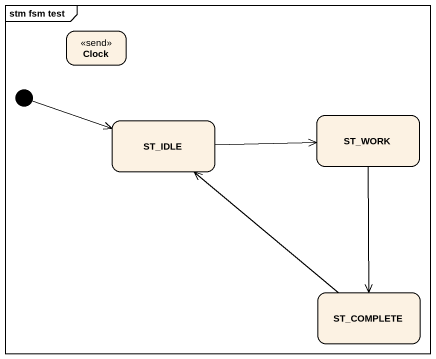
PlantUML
@startuml
mainframe stm fsm test
hide empty description
state Clock <<send>>
state ST_IDLE
state ST_WORK
state ST_COMPLETE
[*] -right-> ST_IDLE
ST_IDLE -right-> ST_WORK
ST_WORK --> ST_COMPLETE
ST_COMPLETE -up-> ST_IDLE
@enduml
